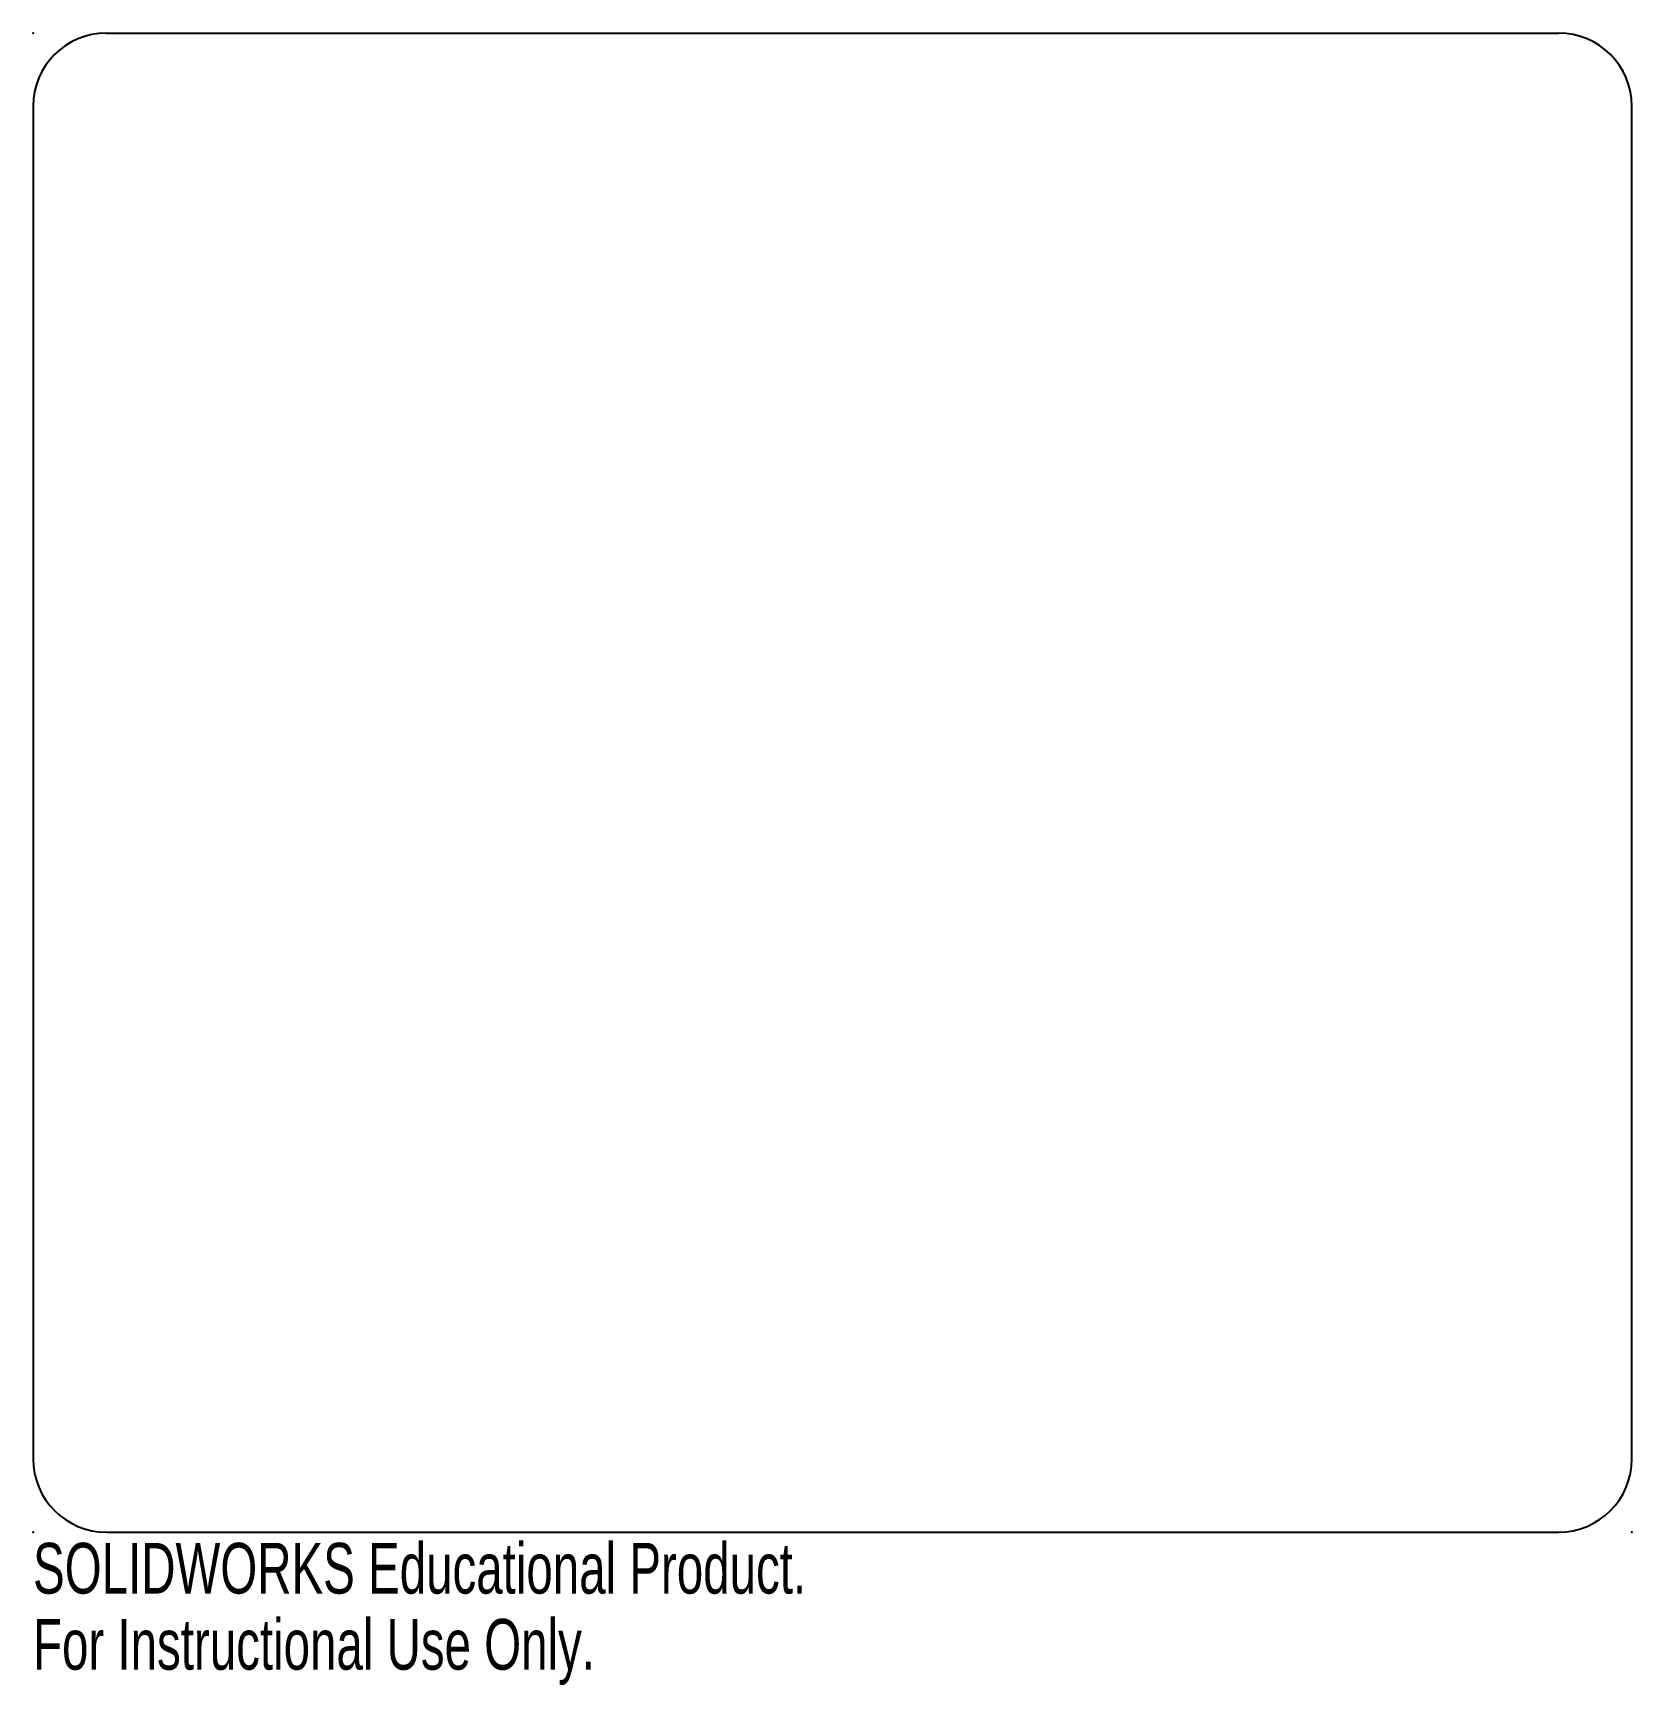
# Model space of a CAD drawing. Header units: millimetres. Extents: x 0 to 152, y -15 to 143.
import ezdxf

# ---------------------------------------------------------------- set-up
doc = ezdxf.new("R2010")
doc.units = ezdxf.units.MM
doc.header["$PDSIZE"] = -1
doc.styles.add('SLDTEXTSTYLE0', font='TXT', dxfattribs={"width": 0.7})

msp = doc.modelspace()

# ---------------------------------------------------------------- linework, layer by layer
at = {"color": 7, "linetype": 'Continuous'}
for p, q in [((7, 142.87), (145.39, 142.87)), ((0, 135.87), (0, 7)), ((152.39, 7), (152.39, 135.87)), ((7, 0), (145.39, 0))]:
    msp.add_line(p, q, dxfattribs=at)
for centre, start, end in [((7, 135.87), 90, 180), ((145.39, 135.87), 0, 90), ((7, 7), 180, 270), ((145.39, 7), 270, 0)]:
    msp.add_arc(centre, 7, start, end, dxfattribs=at)
for p in [(0, 142.87), (0, 0), (152.39, 0)]:
    msp.add_point(p, dxfattribs=at)

# ---------------------------------------------------------------- texts
at = {"color": 7, "linetype": 'Continuous', "char_height": 4.8336, "attachment_point": 1, "style": 'SLDTEXTSTYLE0'}
for s, insert in [('SOLIDWORKS Educational Product.', (0, -1.02)), ('For Instructional Use Only.', (0, -8.27))]:
    msp.add_mtext(s, dxfattribs=dict(at, insert=insert))

doc.saveas('drawing.dxf')
